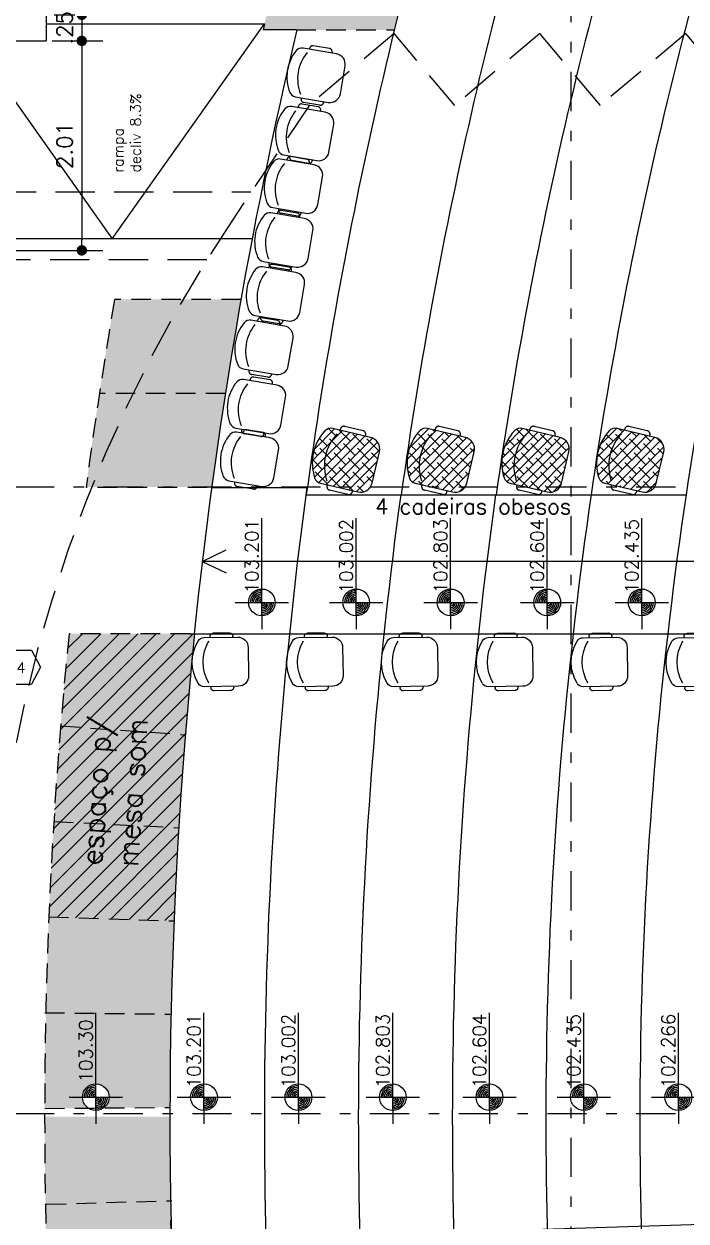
# Model space of a CAD drawing. Extents: x -14 to 107, y -33 to 53.
# Drawn here: x 20.75 to 27.09, y 27 to 38.46 of the extents above; entities that cross this region are included whole.
import ezdxf
from ezdxf.enums import TextEntityAlignment as Align

# ---------------------------------------------------------------- set-up
doc = ezdxf.new("R2010")
doc.units = 0
doc.header["$LTSCALE"] = 1.5
doc.header["$MEASUREMENT"] = 0
doc.linetypes.add('DASHDOT', pattern=[1, 0.5, -0.25, 0, -0.25])
doc.linetypes.add('HIDDEN', pattern=[0.375, 0.25, -0.125])
doc.layers.get('0').update_dxf_attribs({"linetype": 'CONTINUOUS'})
doc.layers.get('DEFPOINTS').update_dxf_attribs({"linetype": 'CONTINUOUS'})
for name, color, linetype in [('A-MOBILIA', 1, 'CONTINUOUS'), ('COTAS', 7, 'CONTINUOUS'), ('EIXOS', 32, 'DASHDOT'), ('HACHURA', 1, 'CONTINUOUS'), ('N-HACHURA', 1, 'HIDDEN'), ('N-LNHVISTA', 7, 'CONTINUOUS'), ('N-NOTACOES', 6, 'CONTINUOUS'), ('N-PROJEÇÃO', 1, 'HIDDEN'), ('N-TEXTO', 7, 'CONTINUOUS'), ('PLATEIA1', 7, 'CONTINUOUS'), ('SOLID', 251, 'CONTINUOUS')]:
    doc.layers.add(name, color=color, linetype=linetype)
doc.layers.get('DEFPOINTS').off()
doc.styles.add('COTA', font='romans.shx')
doc.styles.add('REGUA-080', font='simplex', dxfattribs={"height": 0.15})
doc.styles.add('ROMANS', font='romans')
doc.dimstyles.new('DG060-1', dxfattribs={"dimscale": 0.1, "dimtxt": 1.5, "dimasz": 1, "dimexe": 2, "dimexo": 2.5, "dimgap": 0.9, "dimtad": 1, "dimzin": 4, "dimdsep": 46, "dimtxsty": 'COTA', "dimblk": 'DOT', "dimblk1": 'DOT', "dimblk2": 'DOT', "dimsah": 1, "dimcen": 0.09, "dimclrd": 1, "dimclre": 1, "dimclrt": 2, "dimadec": 0, "dimazin": 0, "dimtfac": 1, "dimtdec": 4, "dimtix": 1, "dimtmove": 2, "dimatfit": 3, "dimldrblk": 'DOT', "dimfxl": 1, "dimtvp": 2, "dimtolj": 1, "dimtzin": 0, "dimarcsym": 0})

# ---------------------------------------------------------------- blocks, each defined once
blk = doc.blocks.new('CADEIRA55')
at = {"layer": 'A-MOBILIA', "linetype": 'HIDDEN'}
for p, q in [((-0.233, -0.175), (-0.243, -0.175)), ((0.237, -0.175), (0.247, -0.175)), ((-0.233, -0.393), (-0.243, -0.393)), ((0.237, -0.393), (0.247, -0.393))]:
    blk.add_line(p, q, dxfattribs=at)
at = {"layer": 'A-MOBILIA'}
for p, q in [((-0.233, -0.117), (-0.233, -0.438)), ((0.237, -0.438), (0.237, -0.112)), ((-0.273, -0.363), (-0.273, -0.205)), ((0.277, -0.363), (0.277, -0.205)), ((-0.133, -0.538), (0.137, -0.538))]:
    blk.add_line(p, q, dxfattribs=at)
for centre, radius, start, end in [((0.006, -0.397), 0.397, 60.2956, 121.4861), ((-0.163, -0.117), 0.07, 123.0438, 180), ((0.167, -0.112), 0.07, 0, 58.8307), ((0.006, -0.502), 0.397, 60.2956, 121.4861), ((-0.133, -0.438), 0.1, 180, 270), ((0.137, -0.438), 0.1, 270, 0)]:
    blk.add_arc(centre, radius, start, end, dxfattribs=at)
at = {"layer": 'A-MOBILIA', "linetype": 'HIDDEN'}
for centre, start, end in [((-0.243, -0.205), 90, 180), ((0.247, -0.205), 0, 90), ((-0.243, -0.363), 180, 270), ((0.247, -0.363), 270, 0)]:
    blk.add_arc(centre, 0.03, start, end, dxfattribs=at)
blk = doc.blocks.new('DOT')
at = {"color": 0, "linetype": 'ByBlock'}
blk.add_line((-0.5, 0), (-1, 0), dxfattribs=at)
at = {"color": 0, "linetype": 'ByBlock', "const_width": 0.5}
blk.add_lwpolyline([(-0.25, 0, 1), (0.25, 0, 1)], format="xyb", close=True, dxfattribs=at)
blk = doc.blocks.new('*D161')
at = {"color": 1, "linetype": 'ByBlock'}
for p, q in [((67.15, 28.227), (67.144, 28.422)), ((67.05, 28.219), (22.259, 26.811)), ((22.159, 26.813), (22.153, 27.007))]:
    blk.add_line(p, q, dxfattribs=at)
at = {"color": 1, "linetype": 'ByBlock', "xscale": 0.1, "yscale": 0.1, "zscale": 0.1}
for p, rotation in [((67.15, 28.222), 1.800537901946706), ((22.159, 26.807), 181.8005379019467)]:
    blk.add_blockref('DOT', p, dxfattribs=dict(at, rotation=rotation))
at = {"color": 2, "linetype": 'ByBlock', "insert": (44.649, 27.679), "char_height": 0.15, "attachment_point": 5, "rotation": 1.8005, "style": 'COTA'}
blk.add_mtext('\\A1;45.01', dxfattribs=at)
blk = doc.blocks.new('N-1901')
at = {"layer": 'N-NOTACOES', "color": 1}
for p, q in [((0, 0.004), (0, -0.004)), ((-0.002, 0), (-0.004, 0)), ((-0.002, 0), (0.0126, 0))]:
    blk.add_line(p, q, dxfattribs=at)
blk.add_circle((0, 0), 0.002, dxfattribs=at)
at = {"layer": 'N-NOTACOES', "color": 2}
for radius, start, end in [(0.00175, 0, 90), (0.0015, 0, 90), (0.00125, 0, 90), (0.001, 0, 90), (0.00075, 0, 90), (0.0005, 0, 90), (0.00025, 0, 90), (0.00175, 180, 270), (0.0015, 180, 270), (0.00125, 180, 270), (0.001, 180, 270), (0.00075, 180, 270), (0.0005, 180, 270), (0.00025, 180, 270)]:
    blk.add_arc((0, 0), radius, start, end, dxfattribs=at)
at = {"layer": 'N-NOTACOES', "color": 2, "style": 'ROMANS'}
blk.add_attdef('COTAP', text='', height=0.002, dxfattribs=at).set_placement((0.00691, 0.0015), align=Align.MIDDLE)
blk = doc.blocks.new('*D186')
at = {"color": 1, "linetype": 'ByBlock'}
for p, q in [((21.301, 38.645), (21.301, 38.745)), ((21.016, 38.545), (21.501, 38.545)), ((21.301, 38.545), (21.301, 38.295)), ((21.016, 38.295), (21.501, 38.295)), ((21.301, 38.195), (21.301, 38.095))]:
    blk.add_line(p, q, dxfattribs=at)
at = {"color": 1, "linetype": 'ByBlock', "xscale": 0.1, "yscale": 0.1, "zscale": 0.1}
for p, rotation in [((21.301, 38.545), 270), ((21.301, 38.295), 90)]:
    blk.add_blockref('DOT', p, dxfattribs=dict(at, rotation=rotation))
at = {"color": 2, "linetype": 'ByBlock', "insert": (21.136, 38.42), "char_height": 0.15, "attachment_point": 5, "rotation": 90, "style": 'COTA'}
blk.add_mtext('\\A1;.25', dxfattribs=at)
blk = doc.blocks.new('*D187')
at = {"color": 1, "linetype": 'ByBlock'}
for p, q in [((21.301, 38.195), (21.301, 36.39)), ((20.306, 36.29), (21.501, 36.29))]:
    blk.add_line(p, q, dxfattribs=at)
at = {"color": 1, "linetype": 'ByBlock', "xscale": 0.1, "yscale": 0.1, "zscale": 0.1}
for p, rotation in [((21.301, 38.295), 90), ((21.301, 36.29), 270)]:
    blk.add_blockref('DOT', p, dxfattribs=dict(at, rotation=rotation))
at = {"color": 2, "linetype": 'ByBlock', "insert": (21.136, 37.293), "char_height": 0.15, "attachment_point": 5, "rotation": 90, "style": 'COTA'}
blk.add_mtext('\\A1;2.01', dxfattribs=at)
blk = doc.blocks.new('N-1804')
at = {"layer": 'N-NOTACOES', "color": 1}
for p, q in [((-0.00376, -0.00002), (-0.00201, 0.00323)), ((-0.00201, 0.00323), (0.00199, 0.00323)), ((0.00199, 0.00323), (0.00374, -0.00002)), ((-0.00201, -0.00327), (-0.00376, -0.00002)), ((0.00374, -0.00002), (0.00199, -0.00327)), ((-0.00201, -0.00327), (0.00199, -0.00327))]:
    blk.add_line(p, q, dxfattribs=at)
at = {"layer": 'N-NOTACOES', "color": 2, "style": 'ROMANS'}
blk.add_attdef('TETO', text='', height=0.002, dxfattribs=at).set_placement((-0.00001, -0.00111), align=Align.CENTER)

msp = doc.modelspace()

# ---------------------------------------------------------------- hatches: boundary and pattern name
at = {"layer": 'HACHURA'}
h = msp.add_hatch(dxfattribs=at)
h.set_pattern_fill('ANSI31', color=256, style=0)
h.paths.add_polyline_path([(22.3803, 32.6201), (22.3348, 32.6201), (21.1786, 32.6201, 0.0047867), (21.0982, 31.7389), (22.2925, 31.6546, -0.0052787)])
h.paths.add_polyline_path([(22.2925, 31.6546), (21.0982, 31.7389, 0.0049562), (21.0327, 30.8251), (22.2297, 30.7644, -0.0048587)])
h.paths.add_polyline_path([(22.2297, 30.7644), (21.0327, 30.8251, 0.0049573), (20.9853, 29.91), (22.1842, 29.873, -0.0048597)])
at = {"layer": 'N-HACHURA', "linetype": 'ByBlock'}
h = msp.add_hatch(dxfattribs=at)
h.set_pattern_fill('ANSI38', color=256, scale=0.02, style=0)
h.set_pattern_definition([(45, (0.120763, 0.47264), (-0.04490128, 0.04490128), []), (135, (0.120763, 0.47264), (-0.13470384, 0.04490128), [0.15875, -0.09525])])
h.paths.add_polyline_path([(24.1512, 34.3626, 0.394956), (24.0737, 34.4977), (23.582, 34.4977, 0.0021962), (23.5305, 34.1136, 0.0003708), (23.5307, 34.113, 0.2537644), (23.5875, 34.0623), (23.9433, 33.9783, 0.4142136), (24.0804, 34.063)])
h.paths.add_polyline_path([(23.582, 34.4977), (23.579, 34.4977, 0.2244414), (23.5305, 34.1136, -0.0021962)])
h.paths.add_polyline_path([(25.0582, 34.3626, 0.394956), (24.9807, 34.4977), (24.4907, 34.4977, 0.0022513), (24.438, 34.1122, 0.2508289), (24.4944, 34.0623), (24.8502, 33.9783, 0.4142136), (24.9874, 34.063)])
h.paths.add_polyline_path([(24.4907, 34.4977), (24.4859, 34.4977, 0.2248309), (24.4377, 34.113, 0.0027598), (24.438, 34.1122, -0.0022513)])
h.paths.add_polyline_path([(24.612, 34.5851, 0.2624881), (24.5367, 34.5633, 0.0397057), (24.492, 34.5071, 0.0000545), (24.4907, 34.4977), (24.9807, 34.4977, 0.0165501), (24.9734, 34.4997)])
h.paths.add_polyline_path([(23.705, 34.5851, 0.2624881), (23.6297, 34.5633, 0.0420052), (23.5828, 34.5036, 0.0000336), (23.582, 34.4977), (24.0737, 34.4977, 0.0165501), (24.0665, 34.4997)])
h.paths.add_polyline_path([(25.5193, 34.5851, 0.2624881), (25.444, 34.5633, 0.0373249), (25.4017, 34.5106, 0.000077), (25.3999, 34.4977), (25.888, 34.4977, 0.0165501), (25.8807, 34.4997)])
h.paths.add_polyline_path([(25.9654, 34.3626, 0.394956), (25.888, 34.4977), (25.3999, 34.4977, 0.0023086), (25.3458, 34.1108, 0.2457922), (25.4017, 34.0623), (25.7575, 33.9783, 0.4142136), (25.8947, 34.063)])
h.paths.add_polyline_path([(25.3999, 34.4977), (25.3932, 34.4977, 0.2248309), (25.3449, 34.113, 0.0075042), (25.3458, 34.1108, -0.0023086)])
h.paths.add_polyline_path([(26.3094, 34.4977), (26.3008, 34.4977, 0.2248309), (26.2525, 34.113, 0.0122425), (26.2539, 34.1094, -0.0023683)])
h.paths.add_polyline_path([(26.873, 34.3626, 0.394956), (26.7955, 34.4977), (26.3094, 34.4977, 0.0023683), (26.2539, 34.1094, 0.2407739), (26.3093, 34.0623), (26.6651, 33.9783, 0.4142136), (26.8022, 34.063)])
h.paths.add_polyline_path([(26.4268, 34.5851, 0.2624881), (26.3515, 34.5633, 0.0348575), (26.3118, 34.5143, 0.0001011), (26.3094, 34.4977), (26.7955, 34.4977, 0.0165501), (26.7883, 34.4997)])
at = {"layer": 'SOLID', "linetype": 'ByBlock'}
h = msp.add_hatch(color=254, dxfattribs=at)
h.paths.add_polyline_path([(24.7718, 40.2), (23.4922, 40.2, 0.0050344), (23.2551, 39.3), (24.5225, 39.3, -0.0052927)])
h.paths.add_polyline_path([(23.1257, 38.7751), (23.8952, 38.7751, -0.280484), (23.8259, 38.8888, -0.4142136), (23.9539, 39.0168), (23.9539, 39.3), (23.2551, 39.3, 0.0029241)])
h.paths.add_polyline_path([(23.1257, 38.7751, 0.0017681), (23.0505, 38.457, 0.0003166), (23.0373, 38.4), (23.3548, 38.4), (24.2936, 38.4, -0.0021902), (24.3866, 38.7751), (24.0127, 38.7751, -0.2431097), (23.8952, 38.7751)])
h.paths.add_polyline_path([(23.9539, 39.3), (23.9539, 39.0168, -0.4142136), (24.0819, 38.8888, -0.280484), (24.0127, 38.7751), (24.3866, 38.7751, -0.0030728), (24.5225, 39.3)])
h.paths.add_polyline_path([(23.9542, 38.9484), (23.9542, 39.7133), (23.7622, 39.7133), (23.7622, 38.9484)], flags=9)
h = msp.add_hatch(color=254, dxfattribs=at)
h.paths.add_polyline_path([(21.4693, 34.9201), (21.7903, 34.9201, -0.0185379), (22.2689, 35.8201), (21.6152, 35.8201, 0.0049324)])
h.paths.add_polyline_path([(21.7903, 34.9201), (22.6758, 34.9201, -0.0050667), (22.8256, 35.8201), (22.2689, 35.8201, 0.0185379)])
h.paths.add_polyline_path([(21.7903, 34.9201, 0.017794), (21.3948, 34.0251), (22.5453, 34.0251, -0.0050225), (22.6758, 34.9201)])
h.paths.add_polyline_path([(21.4693, 34.9201, 0.0048902), (21.3423, 34.0251), (21.3948, 34.0251, -0.017794), (21.7903, 34.9201)])
h = msp.add_hatch(color=254, dxfattribs=at)
h.paths.add_polyline_path([(22.2925, 31.6546, -0.0052787), (22.3803, 32.6201), (22.3348, 32.6201), (21.1786, 32.6201, 0.0047867), (21.0982, 31.7389)])
h.paths.add_polyline_path([(22.2297, 30.7644, -0.0048587), (22.2925, 31.6546), (21.0982, 31.7389, 0.0049562), (21.0327, 30.8251)])
h.paths.add_polyline_path([(22.2297, 30.7644), (21.0327, 30.8251, 0.0049573), (20.9853, 29.91), (22.1842, 29.873, -0.0048597)])
h.paths.add_polyline_path([(22.1564, 29, -0.0047558), (22.1842, 29.873), (20.9853, 29.91, 0.0049256), (20.9562, 29)])
h.paths.add_polyline_path([(21.8687, 30.3505), (21.9755, 31.947), (21.7759, 31.9603), (21.6692, 30.3639)], flags=9)
h.paths.add_polyline_path([(21.6292, 30.3133), (21.7449, 32.0427), (21.2888, 32.0732), (21.1731, 30.3438)], flags=9)
h = msp.add_hatch(color=254, dxfattribs=at)
h.paths.add_polyline_path([(21.0447, 24.9408, 0.0100791), (21.2217, 24.4155), (22.2834, 24.4155, -0.0195384), (22.145, 28), (20.9449, 28, 0.0165627)])
h.paths.add_polyline_path([(21.435, 28.3134, -0.4142136), (21.563, 28.1854, -0.2385103), (21.5109, 28.0823), (22.1451, 28.0879, -0.0049668), (22.1564, 29), (20.9562, 29, 0.0000328), (20.956, 28.9939), (21.435, 28.9887)])
h.paths.add_polyline_path([(20.945, 28.0773), (21.361, 28.0809, -0.2431828), (21.307, 28.1854, -0.4142136), (21.435, 28.3134), (21.435, 28.9887), (20.956, 28.9939, 0.0049595)])
h.paths.add_polyline_path([(21.4353, 28.2876), (21.4353, 28.9672), (21.2433, 28.9672), (21.2433, 28.2876)], flags=25)
h.paths.add_polyline_path([(21.8687, 30.3505), (21.9755, 31.947), (21.7759, 31.9603), (21.6692, 30.3639)], flags=9)
h.paths.add_polyline_path([(21.6292, 30.3133), (21.7449, 32.0427), (21.2888, 32.0732), (21.1731, 30.3438)], flags=9)

# ---------------------------------------------------------------- linework, layer by layer
at = {"layer": 'EIXOS', "ltscale": 0.5}
for p, q in [((25.983, 48.1976), (25.983, -4.8398)), ((78.8353, 34.0251), (-5.9475, 34.0251)), ((78.8353, 28.0251), (-5.9475, 28.0251))]:
    msp.add_line(p, q, dxfattribs=at)
at = {"layer": 'N-LNHVISTA', "color": 2}
for p in [(20.96, 38.545), (20.25, 38.295)]:
    msp.add_line(p, (20.96, 38.295), dxfattribs=at)
at = {"layer": 'N-NOTACOES', "color": 3}
for q in [(22.6843, 33.4233), (22.6843, 33.2033)]:
    msp.add_line((22.4546, 33.3133), q, dxfattribs=at)
at = {"layer": 'N-NOTACOES', "color": 1}
msp.add_line((33.3633, 33.3133), (22.4546, 33.3133), dxfattribs=at)
at = {"layer": 'N-PROJEÇÃO', "ltscale": 0.5}
for p, q in [((23.3548, 38.4), (24.2936, 38.4)), ((22.8256, 35.8201), (21.6152, 35.8201)), ((22.6758, 34.9201), (21.4693, 34.9201)), ((22.5027, 34.0201), (21.3429, 34.0201)), ((22.3384, 32.6201), (21.1786, 32.6201)), ((21.0982, 31.7389), (22.2925, 31.6546)), ((21.0327, 30.8251), (22.2297, 30.7644)), ((20.9853, 29.91), (22.1842, 29.873)), ((20.9476, 28.994), (22.1476, 28.9808)), ((20.9467, 28.0773), (22.1466, 28.0879)), ((20.9638, 27.1607), (22.1633, 27.1951))]:
    msp.add_line(p, q, dxfattribs=at)
at = {"layer": 'N-PROJEÇÃO'}
for p, q in [((18.8, 36.85), (22.921, 36.85)), ((22.4976, 36.2), (17.35, 36.2))]:
    msp.add_line(p, q, dxfattribs=at)
msp.add_lwpolyline([(35.4622, 38.3694), (34.6462, 37.6809), (34.0658, 38.3688), (33.2498, 37.6803), (32.6694, 38.3682), (31.8534, 37.6797), (31.273, 38.3676), (30.457, 37.6791), (29.8766, 38.367), (29.0606, 37.6785), (28.4803, 38.3664), (27.6642, 37.6779), (27.0839, 38.3658), (26.2678, 37.6773), (25.6875, 38.3652), (24.8715, 37.6767), (24.2913, 38.3643), (23.4801, 37.6799), (22.7363, 36.5691, 0.1472096), (20.4115, 28.9921, 0.1472096), (22.7363, 21.4152)], format="xyb", dxfattribs=at)
at = {"layer": 'N-PROJEÇÃO', "ltscale": 0.5}
for start, end in [(170.22926, 172.48042), (174.23425, 184.4206)]:
    msp.add_arc((67.1578, 27.9774), 46.2129, start, end, dxfattribs=at)
at = {"layer": 'N-TEXTO', "color": 1, "linetype": 'ByBlock'}
for p, q in [((20.96, 38.457), (23.0505, 38.457)), ((21.5911, 36.4), (23.0505, 38.457)), ((20.25, 38.295), (21.5911, 36.4)), ((22.9321, 36.4), (20.25, 36.4))]:
    msp.add_line(p, q, dxfattribs=at)
at = {"layer": 'PLATEIA1'}
for p, q in [((23.3548, 38.4), (23.0373, 38.4)), ((22.5446, 34.0201), (23.4605, 34.0201)), ((23.4509, 33.9501), (27.0873, 33.9501)), ((22.3348, 32.6201), (25.0507, 32.6201)), ((25.0507, 32.6201), (33.2611, 32.6201))]:
    msp.add_line(p, q, dxfattribs=at)
for centre, radius, start, end in [((67.1576, 27.9774), 44.1129, 162.28532, 172.2186), ((67.1576, 27.9774), 43.2129, 161.90374, 172.0555), ((67.1576, 27.9774), 42.3129, 161.50504, 171.88539), ((67.1576, 27.9774), 41.4129, 161.08802, 171.70781), ((67.1576, 27.9774), 40.5129, 160.65136, 171.52226), ((67.1576, 27.9774), 45.0203, 166.61415, 174.08097), ((68.0647, 27.9774), 46.218, 166.89464, 166.96721), ((68.0619, 27.9774), 45.0129, 172.28521, 184.53869), ((68.0619, 27.9774), 44.1129, 172.2186, 184.63149), ((68.0619, 27.9774), 43.2129, 172.0555, 184.72817), ((67.1576, 27.9774), 41.4129, 171.70781, 184.93418), ((67.1576, 27.9774), 40.5129, 171.52226, 185.04407), ((68.0619, 27.9774), 45.9169, 174.19695, 184.44916)]:
    msp.add_arc(centre, radius, start, end, dxfattribs=at)

# ---------------------------------------------------------------- block references
at = {"layer": 'DEFPOINTS', "rotation": 80.3340696968047}
for p in [(23.2691, 38.0099), (23.1598, 37.4521), (23.0531, 36.949), (22.9609, 36.434), (22.8802, 35.9173), (22.7702, 35.4058), (22.6989, 34.839), (22.6322, 34.3347)]:
    msp.add_blockref('CADEIRA55', p, dxfattribs=at)
at = {"layer": 'DEFPOINTS', "xscale": 1.14, "yscale": 1.14, "zscale": 1.14, "rotation": 76.70905709737353}
for p in [(23.5186, 34.3517), (24.4256, 34.3517), (25.3329, 34.3517), (26.2405, 34.3517)]:
    msp.add_blockref('CADEIRA55', p, dxfattribs=at)
at = {"layer": 'DEFPOINTS', "xscale": -1, "rotation": 90.86742648136635}
for p in [(22.3586, 32.349), (23.2626, 32.349), (24.1701, 32.3492), (25.0802, 32.3487), (25.988, 32.3483), (26.8963, 32.3478)]:
    msp.add_blockref('CADEIRA55', p, dxfattribs=at)
at = {"layer": 'N-LNHVISTA', "xscale": 64, "yscale": 64, "zscale": 64, "rotation": 90}
for p, values in [((23.025, 32.9209), {'COTAP': '103.201'}), ((23.9289, 32.9209), {'COTAP': '103.002'}), ((24.833, 32.9209), {'COTAP': '102.803'}), ((25.7583, 32.9209), {'COTAP': '102.604'}), ((26.6628, 32.9209), {'COTAP': '102.435'}), ((21.435, 28.1854), {'COTAP': '103.30'}), ((22.4711, 28.1854), {'COTAP': '103.201'}), ((23.375, 28.1854), {'COTAP': '103.002'}), ((24.2791, 28.1854), {'COTAP': '102.803'}), ((25.2044, 28.1854), {'COTAP': '102.604'}), ((26.1088, 28.1854), {'COTAP': '102.435'}), ((27.0135, 28.1854), {'COTAP': '102.266'})]:
    msp.add_blockref('N-1901', p, dxfattribs=at).add_auto_attribs(values)
at = {"layer": 'N-NOTACOES', "xscale": 50, "yscale": 50, "zscale": 50}
msp.add_blockref('N-1804', (20.7194, 32.3016), dxfattribs=at).add_auto_attribs({'TETO': '4'})

# ---------------------------------------------------------------- texts
at = {"layer": 'N-TEXTO', "color": 3, "style": 'REGUA-080'}
for s, p in [('espaço p/ ', (21.4918, 30.3988)), ('mesa som', (21.8377, 30.386))]:
    msp.add_text(s, height=0.2, rotation=86.17371, dxfattribs=at).set_placement(p)
at = {"layer": 'N-TEXTO', "color": 2, "linetype": 'ByBlock', "insert": (21.7325, 37.0337), "char_height": 0.1, "attachment_point": 4, "rotation": 90, "style": 'COTA'}
msp.add_mtext('rampa\\Pdecliv 8.3%', dxfattribs=at)
at = {"layer": 'N-TEXTO', "color": 2, "linetype": 'ByBlock', "insert": (24.1103, 33.8409), "char_height": 0.15, "attachment_point": 4, "style": 'COTA'}
msp.add_mtext('4 cadeiras obesos', dxfattribs=at)

# ---------------------------------------------------------------- dimensions: what is measured, and where the dimension line sits
at = {"layer": 'COTAS'}
dim = msp.add_linear_dim(base=(21.3006, 38.295), p1=(20.7656, 38.545), p2=(20.7656, 38.295), angle=90, dimstyle='DG060-1', dxfattribs=at)
dim.commit()
dim.dimension.update_dxf_attribs({"geometry": '*D186', "text_midpoint": (21.1356, 38.42)})
dim = msp.add_linear_dim(base=(21.3006072941, 36.29), p1=(20.7656359684, 38.295), p2=(20.0556359684, 36.29), angle=90, dimstyle='DG060-1', override={"dimse1": 1}, dxfattribs=at)
dim.commit()
dim.dimension.update_dxf_attribs({"geometry": '*D187', "text_midpoint": (21.1356072941, 37.2925)})
dim = msp.add_aligned_dim(p1=(67.1576, 27.9775), p2=(22.1668, 26.5631), distance=-0.2444, dimstyle='DG060-1', dxfattribs=at)
dim.commit()
dim.dimension.update_dxf_attribs({"geometry": '*D161', "text_midpoint": (44.6493, 27.6795)})

doc.saveas('drawing.dxf')
